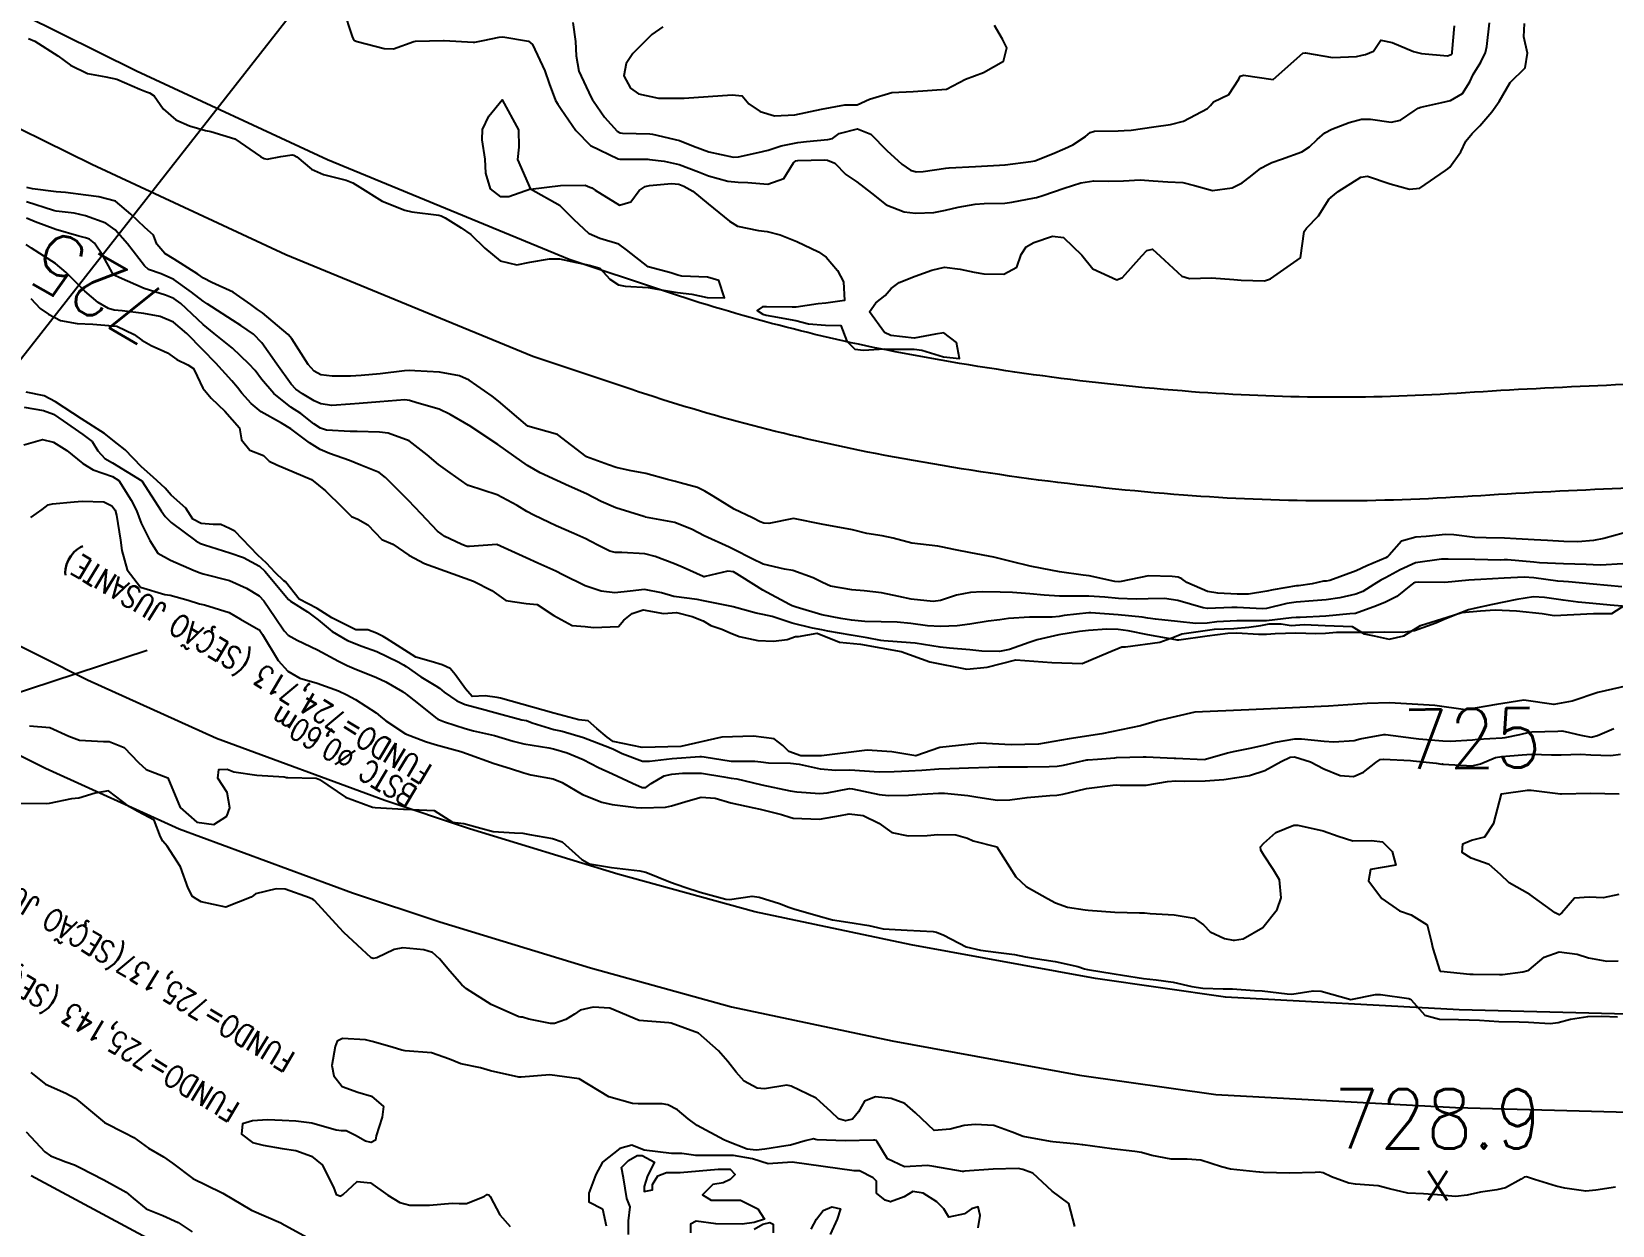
# Model space of a CAD drawing. Header units: metres. Extents: x 307586 to 320046, y 7427249 to 7434250.
# Drawn here: x 314646 to 314752.7, y 7432090.3 to 7432170.8 of the extents above; entities that cross this region are included whole.
import ezdxf
from ezdxf.enums import TextEntityAlignment as Align

# ---------------------------------------------------------------- set-up
doc = ezdxf.new("R2010")
doc.units = ezdxf.units.M
doc.header["$MEASUREMENT"] = 0
doc.linetypes.add('CONTINUO', pattern=[0])
for name, color, linetype in [('Cotas', 45, 'Continuous'), ('Curvas de Nivel 1m', 11, 'Continuous'), ('Curvas de Nivel 5m', 15, 'Continuous'), ('Hidrografia', 140, 'Continuous'), ('Linha Férrea', 20, 'Continuous'), ('Pontos Cotados', 45, 'Continuous'), ('TEXTO', 45, 'Continuous'), ('Vias Primárias', 230, 'Continuous')]:
    doc.layers.add(name, color=color, linetype=linetype)
doc.styles.add('ROMANS', font='romans', dxfattribs={"height": 0.2})
doc.styles.add('Style-STANDARD', font='STANDARD.shx')

# ---------------------------------------------------------------- blocks, each defined once
blk = doc.blocks.new('ELVTXT_126')
at = {"layer": 'Pontos Cotados', "linetype": 'Continuous', "style": 'Style-STANDARD'}
for s, height, p in [('728.9', 4, (0, 4)), ('x', 3, (0, 0))]:
    blk.add_text(s, height=height, dxfattribs=at).set_placement(p, align=Align.MIDDLE_CENTER)

msp = doc.modelspace()

# ---------------------------------------------------------------- linework, layer by layer
at = {"layer": 'Curvas de Nivel 1m', "flags": 128}
for points, elevation in [([(314667.03, 7432172.35), (314667.65, 7432170.51), (314667.71, 7432170.34), (314667.81, 7432170.23), (314667.98, 7432170.17), (314669.8, 7432169.7), (314670.44, 7432169.68), (314671.81, 7432170.16), (314671.91, 7432170.19), (314673.81, 7432170.23), (314673.85, 7432170.23), (314675.81, 7432170.12), (314675.93, 7432170.12), (314676.49, 7432170.23), (314677.57, 7432170.47), (314677.82, 7432170.48), (314679.54, 7432170.2), (314679.81, 7432169.96), (314680.64, 7432168.19), (314680.93, 7432167.34), (314681.36, 7432166.18), (314681.52, 7432165.93), (314681.76, 7432165.61), (314682.74, 7432164.16), (314683.73, 7432163.15), (314685.59, 7432162.24), (314685.71, 7432162.23), (314687.6, 7432162.22), (314687.71, 7432162.21), (314688.7, 7432162.09), (314689.71, 7432161.86), (314691.01, 7432161.36), (314691.7, 7432161.09), (314692.99, 7432160.75), (314693.7, 7432160.68), (314694.34, 7432160.66), (314695.7, 7432160.53), (314696.78, 7432160.92), (314697.42, 7432161.98), (314697.58, 7432162.11), (314697.72, 7432162.14), (314699.51, 7432162.17), (314699.72, 7432162.15), (314700.21, 7432161.95), (314700.95, 7432161.19), (314701.7, 7432160.7), (314702.69, 7432159.92), (314703.68, 7432159.15), (314704.89, 7432158.68), (314705.67, 7432158.57), (314706.91, 7432158.63), (314707.68, 7432158.78), (314708.54, 7432158.99), (314709.68, 7432159.19), (314710.29, 7432159.23), (314711.68, 7432159.26), (314712.17, 7432159.32), (314713.69, 7432159.61), (314713.83, 7432159.64), (314714.25, 7432159.78), (314715.7, 7432160.27), (314716.82, 7432160.63), (314717.7, 7432160.76), (314718.69, 7432160.74), (314719.7, 7432160.77), (314720.82, 7432160.82), (314721.7, 7432160.77), (314722.69, 7432160.7), (314723.7, 7432160.64), (314724.49, 7432160.45), (314725.7, 7432160.12), (314727.04, 7432160.28), (314727.7, 7432160.62), (314728.26, 7432161.06), (314728.96, 7432161.61), (314729.45, 7432161.87), (314729.72, 7432161.99), (314730.37, 7432162.23), (314731.73, 7432162.73), (314732.25, 7432163.05), (314732.78, 7432163.56), (314733.29, 7432164.01), (314733.75, 7432164.26), (314734.93, 7432164.71), (314735.76, 7432164.93), (314736.36, 7432164.92), (314737.76, 7432164.72), (314738.39, 7432164.86), (314739.31, 7432165.48), (314739.58, 7432165.67), (314739.77, 7432165.73), (314741.19, 7432166.04), (314741.77, 7432166.18), (314742.57, 7432166.65), (314743.08, 7432167.44), (314743.3, 7432167.93), (314743.81, 7432168.78), (314744.13, 7432169.43), (314744.21, 7432169.82), (314744.4, 7432171.42)], 727), ([(314645.81, 7432170.36), (314646.22, 7432170.18), (314647.79, 7432169.19), (314648.64, 7432168.57), (314649.78, 7432168), (314651.01, 7432167.78), (314651.77, 7432167.62), (314653.32, 7432166.96), (314653.77, 7432166.78), (314653.97, 7432166.71), (314654.29, 7432166.5), (314654.89, 7432165.63), (314655.75, 7432164.88), (314656.66, 7432164.47), (314657.74, 7432164.16), (314658.1, 7432164.09), (314659.73, 7432163.59), (314661.47, 7432162.41), (314661.61, 7432162.31), (314661.71, 7432162.26), (314661.9, 7432162.22), (314662.83, 7432162.4), (314663.59, 7432162.52), (314663.71, 7432162.5), (314663.91, 7432162.39), (314664.89, 7432161.56), (314665.7, 7432161.19), (314667.24, 7432160.8), (314667.7, 7432160.62), (314668.16, 7432160.34), (314669.68, 7432159.4), (314671.19, 7432158.78), (314671.67, 7432158.67), (314673.49, 7432158.44), (314673.66, 7432158.4), (314673.93, 7432158.27), (314674.99, 7432157.59), (314675.65, 7432157.15), (314676.59, 7432156.23), (314677.63, 7432155.36), (314678.75, 7432155.09), (314679.63, 7432155.28), (314680.96, 7432155.5), (314681.64, 7432155.5), (314682.47, 7432155.33), (314683.63, 7432155.08), (314684.37, 7432154.87), (314685.04, 7432154.13), (314685.62, 7432153.74), (314686.08, 7432153.65), (314687.61, 7432153.57), (314688.24, 7432153.46), (314689.61, 7432153.22), (314690.56, 7432153.11), (314691.61, 7432152.9), (314692.77, 7432152.87), (314692.4, 7432154.04), (314691.63, 7432154.27), (314689.89, 7432154.34), (314689.63, 7432154.4), (314689.16, 7432154.55), (314687.63, 7432154.96), (314686.16, 7432156.11), (314685.65, 7432156.49), (314684.37, 7432156.86), (314683.65, 7432157.18), (314682.61, 7432158.16), (314681.68, 7432159.07), (314679.69, 7432160.2), (314678.21, 7432159.69), (314677.68, 7432159.68), (314676.98, 7432160.23), (314676.67, 7432161.27), (314676.61, 7432162.23), (314676.42, 7432163.54), (314676.43, 7432164.23), (314676.86, 7432165.12), (314677.76, 7432166.22), (314678.88, 7432164.21), (314678.9, 7432163.04), (314678.81, 7432162.21), (314679.69, 7432160.2), (314681.7, 7432160.45), (314683.37, 7432160.48), (314683.69, 7432160.34), (314683.82, 7432160.28), (314684.05, 7432160.14), (314685.68, 7432159.13), (314686.45, 7432159.34), (314687.02, 7432160.11), (314687.42, 7432160.38), (314687.7, 7432160.44), (314689.2, 7432160.58), (314689.7, 7432160.53), (314690.03, 7432160.41), (314690.63, 7432160.07), (314691.68, 7432159.21), (314693.11, 7432158.04), (314693.66, 7432157.71), (314695.06, 7432157.41), (314695.66, 7432157.35), (314696.52, 7432157.12), (314697.65, 7432156.67), (314699.12, 7432155.97), (314699.64, 7432155.61), (314700.39, 7432154.71), (314700.81, 7432153.94), (314700.86, 7432152.68), (314699.6, 7432152.5), (314699.09, 7432152.47), (314697.6, 7432152.24), (314697.35, 7432152.23), (314695.6, 7432152.25), (314695.34, 7432152.26), (314694.97, 7432152.01), (314695.36, 7432151.77), (314695.59, 7432151.69), (314695.96, 7432151.62), (314697.59, 7432151.34), (314698.44, 7432151.11), (314699.58, 7432151.03), (314700.63, 7432150.99), (314701.02, 7432149.94), (314701.56, 7432149.4), (314702.15, 7432149.34), (314703.57, 7432149.43), (314704.06, 7432149.41), (314705.57, 7432149.4), (314706.1, 7432149.34), (314707.56, 7432148.88), (314708.64, 7432148.77), (314708.44, 7432149.85), (314707.58, 7432150.51), (314707.02, 7432150.42), (314705.58, 7432150.14), (314704, 7432150.33), (314703.58, 7432150.53), (314702.55, 7432151.92), (314702.98, 7432152.54), (314703.61, 7432153.02), (314704.02, 7432153.5), (314704.56, 7432153.9), (314705.63, 7432154.32), (314706.76, 7432154.74), (314707.63, 7432154.93), (314708.68, 7432154.8), (314709.63, 7432154.59), (314710.28, 7432154.48), (314711.63, 7432154.46), (314712.51, 7432154.93), (314712.79, 7432155.8), (314713.12, 7432156.32), (314713.65, 7432156.61), (314714.91, 7432157.03), (314715.65, 7432156.94), (314716.88, 7432155.75), (314717.63, 7432154.83), (314719.26, 7432154.09), (314719.63, 7432154.24), (314720.94, 7432155.7), (314721.28, 7432156.07), (314721.65, 7432156.15), (314722.17, 7432155.68), (314723.63, 7432154.34), (314724.15, 7432154.18), (314725.63, 7432154.22), (314727.14, 7432154.11), (314727.63, 7432154.07), (314729.21, 7432154.02), (314729.63, 7432154.14), (314731.64, 7432155.57), (314731.9, 7432157.34), (314732.05, 7432157.57), (314732.85, 7432158.39), (314733.58, 7432159.55), (314733.64, 7432159.61), (314733.69, 7432159.64), (314734.19, 7432160.04), (314735.71, 7432161.02), (314736.16, 7432161.07), (314737.7, 7432160.57), (314739, 7432160.19), (314739.7, 7432160.27), (314741.42, 7432161.45), (314741.59, 7432161.58), (314741.72, 7432161.69), (314742.46, 7432162.72), (314742.8, 7432163.44), (314743.23, 7432163.95), (314743.75, 7432164.47), (314744.56, 7432165.42), (314745.06, 7432166.12), (314745.79, 7432167.4), (314746.81, 7432168.38), (314746.97, 7432169.39), (314746.72, 7432170.49), (314746.76, 7432171.39)], 728), ([(314682.54, 7432171.45), (314682.71, 7432170.16), (314682.76, 7432169.2), (314682.94, 7432168.16), (314683.77, 7432166.38), (314683.86, 7432166.24), (314683.93, 7432166.15), (314684.68, 7432165.06), (314685.53, 7432164.12), (314685.74, 7432164), (314685.88, 7432163.98), (314687.74, 7432163.94), (314687.92, 7432163.91), (314689.73, 7432163.48), (314690.68, 7432163.11), (314691.72, 7432162.72), (314693.38, 7432162.37), (314693.72, 7432162.38), (314695.05, 7432162.68), (314695.73, 7432162.84), (314696.6, 7432163.12), (314697.73, 7432163.34), (314698.3, 7432163.41), (314699.74, 7432163.55), (314700.06, 7432163.63), (314700.52, 7432163.95), (314701.75, 7432164.28), (314702.65, 7432163.92), (314703.73, 7432162.8), (314704.74, 7432161.89), (314705.32, 7432161.49), (314705.71, 7432161.37), (314706.19, 7432161.39), (314707.71, 7432161.61), (314707.93, 7432161.64), (314709.71, 7432161.73), (314711.34, 7432161.82), (314711.69, 7432161.84), (314711.71, 7432161.84), (314713.45, 7432162.06), (314713.72, 7432162.12), (314714.91, 7432162.58), (314715.73, 7432162.95), (314716.29, 7432163.2), (314717.14, 7432163.75), (314717.46, 7432164.02), (314717.75, 7432164.12), (314719.33, 7432164.14), (314719.75, 7432164.15), (314720.22, 7432164.19), (314721.75, 7432164.4), (314722.87, 7432164.56), (314723.75, 7432164.8), (314725.37, 7432165.65), (314725.57, 7432165.84), (314725.77, 7432166.09), (314726.8, 7432166.6), (314727.48, 7432167.62), (314727.58, 7432167.83), (314727.8, 7432167.89), (314729.79, 7432167.6), (314731.81, 7432169.37), (314731.98, 7432169.4), (314733.81, 7432169.09), (314735.43, 7432169.15), (314735.81, 7432169.24), (314736.04, 7432169.29), (314736.56, 7432169.51), (314737.07, 7432170.26), (314737.82, 7432170.11), (314739.28, 7432169.49), (314739.81, 7432169.36), (314741.56, 7432169.2), (314741.81, 7432169.29), (314741.87, 7432169.39), (314741.89, 7432169.45), (314742.04, 7432171.23)], 726), ([(314753.43, 7432136.99), (314752.11, 7432136.63), (314751.42, 7432136.5), (314750.35, 7432136.41), (314749.42, 7432136.42), (314748.31, 7432136.48), (314747.42, 7432136.53), (314746.21, 7432136.6), (314745.42, 7432136.64), (314744.18, 7432136.66), (314743.42, 7432136.7), (314741.99, 7432136.88), (314741.42, 7432136.89), (314740.13, 7432136.76), (314739.42, 7432136.72), (314738.46, 7432136.45), (314737.63, 7432135.5), (314737.51, 7432135.39), (314737.4, 7432135.33), (314736.12, 7432134.79), (314735.39, 7432134.45), (314733.62, 7432133.78), (314733.38, 7432133.75), (314733.2, 7432133.74), (314732.44, 7432133.56), (314731.51, 7432133.44), (314731.38, 7432133.42), (314729.81, 7432133.15), (314729.37, 7432133.06), (314728.13, 7432132.86), (314727.37, 7432132.86), (314726.06, 7432132.94), (314725.37, 7432133.05), (314723.97, 7432133.66), (314723.63, 7432133.91), (314723.39, 7432134.02), (314722.99, 7432134.07), (314721.39, 7432134.1), (314719.55, 7432133.72), (314719.41, 7432133.69), (314719.38, 7432133.69), (314719.11, 7432133.72), (314717.39, 7432134.1), (314716.97, 7432134.16), (314715.39, 7432134.38), (314714.21, 7432134.6), (314713.39, 7432134.76), (314712.12, 7432135.08), (314711.4, 7432135.26), (314710.94, 7432135.36), (314709.4, 7432135.65), (314708.37, 7432135.85), (314707.4, 7432136.06), (314707.17, 7432136.1), (314705.41, 7432136.31), (314704.16, 7432136.65), (314703.41, 7432136.8), (314702.37, 7432136.96), (314701.42, 7432137.2), (314700.8, 7432137.33), (314699.42, 7432137.56), (314697.42, 7432137.98), (314695.77, 7432137.64), (314695.42, 7432137.65), (314695.18, 7432137.76), (314694.67, 7432138.01), (314693.43, 7432138.61), (314692.01, 7432139.48), (314691.45, 7432139.82), (314690.94, 7432140.06), (314689.77, 7432140.39), (314689.46, 7432140.46), (314688.93, 7432140.61), (314687.46, 7432141.01), (314686.36, 7432141.22), (314685.47, 7432141.42), (314684.94, 7432141.6), (314683.47, 7432142.13), (314683.44, 7432142.15), (314681.5, 7432143.64), (314679.5, 7432144.2), (314677.52, 7432145.89), (314677.09, 7432146.22), (314675.53, 7432147.3), (314674.88, 7432147.6), (314673.54, 7432147.84), (314671.87, 7432147.95), (314671.54, 7432147.96), (314671.18, 7432147.94), (314669.54, 7432147.74), (314668.25, 7432147.62), (314667.54, 7432147.58), (314666.3, 7432147.59), (314665.54, 7432147.68), (314665.09, 7432147.92), (314664.67, 7432148.37), (314663.57, 7432150.1), (314663.32, 7432150.39), (314661.59, 7432151.86), (314661.26, 7432152.09), (314660.8, 7432152.42), (314659.61, 7432153.26), (314658.17, 7432153.9), (314657.62, 7432154.19), (314657.23, 7432154.46), (314655.63, 7432155.47), (314655, 7432155.85), (314654.47, 7432156.5), (314654.24, 7432157.1), (314653.65, 7432157.62), (314652.71, 7432158.52), (314651.68, 7432159.38), (314650.55, 7432159.68), (314649.68, 7432159.8), (314648.29, 7432159.97), (314647.68, 7432160.02), (314646.07, 7432160.22), (314645.69, 7432160.31)], 728), ([(314753.4, 7432134.92), (314751.89, 7432134.83), (314751.4, 7432134.84), (314750.93, 7432134.87), (314749.4, 7432134.92), (314747.78, 7432134.99), (314747.4, 7432135.03), (314745.62, 7432135.18), (314745.4, 7432135.18), (314745.17, 7432135.17), (314743.4, 7432135.21), (314741.62, 7432135.23), (314741.4, 7432135.23), (314741.17, 7432135.22), (314739.4, 7432134.99), (314738.36, 7432134.52), (314737.39, 7432133.98), (314737.07, 7432133.82), (314736.6, 7432133.51), (314735.85, 7432133.04), (314735.37, 7432132.86), (314734.29, 7432132.62), (314733.37, 7432132.49), (314732.51, 7432132.42), (314731.36, 7432132.33), (314730.72, 7432132.23), (314729.36, 7432131.91), (314729.08, 7432131.88), (314727.36, 7432131.97), (314727.01, 7432131.97), (314725.36, 7432131.89), (314725.07, 7432131.94), (314723.36, 7432132.44), (314722.47, 7432132.57), (314721.37, 7432132.56), (314720.55, 7432132.52), (314719.37, 7432132.58), (314718.43, 7432132.67), (314717.37, 7432132.74), (314716.38, 7432132.74), (314715.37, 7432132.73), (314714.35, 7432132.79), (314713.37, 7432132.89), (314712.2, 7432132.97), (314711.37, 7432133.01), (314710.17, 7432133.03), (314709.37, 7432132.98), (314708.42, 7432132.8), (314707.36, 7432132.45), (314706.86, 7432132.37), (314705.36, 7432132.54), (314704.54, 7432132.72), (314703.37, 7432132.95), (314702.2, 7432133.1), (314701.37, 7432133.15), (314699.92, 7432133.41), (314699.38, 7432133.65), (314698.75, 7432133.97), (314697.39, 7432134.47), (314696.82, 7432134.56), (314695.39, 7432134.89), (314694.64, 7432135.26), (314693.4, 7432135.89), (314693.08, 7432136.03), (314691.41, 7432136.81), (314690.58, 7432137.23), (314689.42, 7432137.7), (314687.45, 7432138.07), (314687.42, 7432138.08), (314687.33, 7432138.1), (314685.43, 7432138.7), (314684.44, 7432139.13), (314683.45, 7432139.63), (314682.3, 7432140.16), (314681.46, 7432140.54), (314680.33, 7432141.06), (314679.47, 7432141.56), (314678.56, 7432142.21), (314677.48, 7432142.96), (314675.55, 7432144.24), (314675.5, 7432144.27), (314674.26, 7432145), (314673.51, 7432145.36), (314672.02, 7432145.79), (314671.52, 7432145.93), (314671.2, 7432145.98), (314669.52, 7432145.85), (314668.11, 7432145.74), (314667.52, 7432145.68), (314666.27, 7432145.6), (314665.52, 7432145.71), (314665.07, 7432145.92), (314664.3, 7432146.38), (314663.84, 7432146.7), (314663.53, 7432147.03), (314662.56, 7432148.4), (314661.56, 7432149.83), (314660.98, 7432150.42), (314660.14, 7432151), (314659.58, 7432151.36), (314657.87, 7432152.46), (314657.6, 7432152.65), (314656.81, 7432153.26), (314655.62, 7432154.1), (314654.75, 7432154.49), (314653.91, 7432154.79), (314653.63, 7432155.03), (314652.48, 7432156.52), (314651.65, 7432157.46), (314651.02, 7432157.9), (314649.66, 7432158.41), (314648.88, 7432158.57), (314647.66, 7432158.71), (314647.5, 7432158.75), (314645.67, 7432159.34)], 727), ([(314753.32, 7432133.37), (314751.39, 7432133.55), (314749.73, 7432133.7), (314749.39, 7432133.72), (314749, 7432133.75), (314747.39, 7432133.98), (314746.75, 7432134.02), (314745.39, 7432133.95), (314743.81, 7432133.85), (314743.39, 7432133.84), (314743, 7432133.82), (314741.38, 7432133.65), (314739.58, 7432133.67), (314739.38, 7432133.65), (314739.26, 7432133.6), (314739.1, 7432133.48), (314738.15, 7432132.71), (314737.37, 7432132.32), (314736.78, 7432132.08), (314735.35, 7432131.57), (314735.31, 7432131.56), (314734.97, 7432131.53), (314733.35, 7432131.38), (314731.63, 7432131.29), (314731.35, 7432131.29), (314731.03, 7432131.26), (314729.35, 7432131.06), (314727.9, 7432131.06), (314727.35, 7432131.07), (314725.99, 7432130.99), (314725.35, 7432130.9), (314724.57, 7432130.88), (314723.35, 7432131.03), (314721.86, 7432131.18), (314721.35, 7432131.25), (314720.96, 7432131.31), (314719.35, 7432131.48), (314717.49, 7432131.6), (314717.35, 7432131.6), (314715.69, 7432131.42), (314715.35, 7432131.37), (314714.89, 7432131.31), (314713.35, 7432131.31), (314711.93, 7432131.22), (314711.35, 7432131.14), (314710.56, 7432131.04), (314709.34, 7432130.85), (314708.47, 7432130.72), (314707.34, 7432130.68), (314706.47, 7432130.74), (314705.34, 7432130.88), (314704.42, 7432130.97), (314703.34, 7432131), (314702.24, 7432131.03), (314701.34, 7432131.11), (314700.63, 7432131.23), (314699.35, 7432131.48), (314697.62, 7432131.98), (314697.35, 7432132.08), (314697.16, 7432132.17), (314695.37, 7432133.14), (314693.96, 7432134.02), (314693.61, 7432134.25), (314693.39, 7432134.37), (314693, 7432134.42), (314691.46, 7432134.05), (314691.4, 7432134.03), (314691.38, 7432134.03), (314691.33, 7432134.05), (314689.98, 7432134.67), (314689.39, 7432134.91), (314688.09, 7432135.4), (314687.4, 7432135.58), (314685.84, 7432135.68), (314685.4, 7432135.67), (314685.04, 7432135.76), (314684.31, 7432136.14), (314683.71, 7432136.45), (314683.41, 7432136.6), (314682.61, 7432136.96), (314681.42, 7432137.49), (314680.95, 7432137.71), (314679.91, 7432138.19), (314679.43, 7432138.44), (314678.79, 7432138.85), (314677.44, 7432139.57), (314675.5, 7432140.19), (314675.45, 7432140.21), (314675.4, 7432140.24), (314674.26, 7432141.05), (314673.47, 7432141.62), (314672.7, 7432142.28), (314671.49, 7432143.21), (314670.08, 7432143.73), (314669.5, 7432143.81), (314667.99, 7432143.84), (314667.5, 7432143.84), (314665.92, 7432143.93), (314665.5, 7432144.06), (314665.05, 7432144.37), (314664.18, 7432145.05), (314663.51, 7432145.49), (314662.36, 7432146.4), (314661.53, 7432147.37), (314661.09, 7432147.97), (314660.68, 7432148.42), (314659.56, 7432149.46), (314658.33, 7432150.45), (314657.58, 7432151.07), (314656.08, 7432152.48), (314655.6, 7432152.82), (314655.04, 7432153.04), (314653.61, 7432153.49), (314651.92, 7432154.23), (314651.62, 7432154.38), (314651.46, 7432154.53), (314650.82, 7432155.72), (314650.26, 7432156.55), (314649.91, 7432156.82), (314649.65, 7432156.92), (314649.19, 7432157.03), (314647.65, 7432157.47), (314646.25, 7432158), (314645.66, 7432158.24)], 726), ([(314645.48, 7432142.95), (314646.75, 7432143.31), (314647.48, 7432143.13), (314648.39, 7432142.57), (314649.46, 7432141.69), (314650.16, 7432141.25), (314651.46, 7432140.8), (314651.89, 7432140.53), (314652.74, 7432139.21), (314653.08, 7432138.51), (314653.41, 7432137.67), (314653.79, 7432136.89), (314654, 7432136.5), (314654.54, 7432135.64), (314655.39, 7432135.16), (314656.99, 7432134.46), (314657.38, 7432134.31), (314657.58, 7432134.25), (314659.37, 7432133.78), (314660.51, 7432133.28), (314661.36, 7432132.75), (314661.69, 7432132.41), (314662.45, 7432131.29), (314663.05, 7432130.39), (314663.33, 7432130.1), (314663.94, 7432129.77), (314665.31, 7432129.11), (314666.73, 7432128.35), (314667.3, 7432128.05), (314667.79, 7432127.84), (314669.29, 7432127.25), (314669.92, 7432126.94), (314671.05, 7432126.29), (314671.19, 7432126.2), (314671.28, 7432126.12), (314672, 7432125.56), (314673.27, 7432124.54), (314673.43, 7432124.44), (314673.87, 7432124.26), (314675.26, 7432123.79), (314675.84, 7432123.65), (314677.25, 7432123.32), (314678.5, 7432122.95), (314679.24, 7432122.76), (314680.92, 7432122.49), (314681.24, 7432122.43), (314682.16, 7432122.16), (314683.23, 7432121.71), (314684.26, 7432121.17), (314685.22, 7432120.74), (314686.56, 7432120.11), (314687.21, 7432119.83), (314687.47, 7432119.83), (314687.83, 7432120.09), (314688.69, 7432120.61), (314689.22, 7432120.73), (314689.94, 7432120.79), (314691.22, 7432120.78), (314692.72, 7432120.53), (314693.22, 7432120.45), (314693.6, 7432120.41), (314695.21, 7432120.02), (314695.3, 7432120), (314697.21, 7432119.59), (314697.66, 7432119.52), (314699.2, 7432119.42), (314699.71, 7432119.45), (314701.21, 7432119.75), (314701.4, 7432119.74), (314703.2, 7432119.35), (314703.84, 7432119.27), (314705.2, 7432119.3), (314705.73, 7432119.35), (314707.21, 7432119.43), (314707.63, 7432119.43), (314709.2, 7432119.28), (314709.87, 7432119.17), (314711.2, 7432118.97), (314712.02, 7432118.98), (314713.2, 7432119.14), (314714.72, 7432119.28), (314715.21, 7432119.31), (314715.61, 7432119.36), (314717.11, 7432119.74), (314717.2, 7432119.76), (314717.21, 7432119.76), (314718.97, 7432119.97), (314719.22, 7432119.99), (314719.48, 7432119.98), (314721.22, 7432119.97), (314722.68, 7432120.22), (314723.22, 7432120.26), (314723.8, 7432120.25), (314725.22, 7432120.26), (314726.48, 7432120.37), (314727.22, 7432120.48), (314728.21, 7432120.62), (314729.23, 7432120.97), (314730.33, 7432121.58), (314730.95, 7432121.87), (314731.24, 7432121.88), (314732.31, 7432121.56), (314733.23, 7432121.09), (314734.32, 7432120.63), (314735.22, 7432120.57), (314735.89, 7432120.85), (314736.72, 7432121.51), (314737.03, 7432121.7), (314737.24, 7432121.74), (314739.07, 7432121.65), (314739.24, 7432121.63), (314740.79, 7432121.46), (314741.19, 7432121.4), (314741.23, 7432121.41), (314741.28, 7432121.4), (314743.23, 7432121.28), (314743.79, 7432121.42), (314744.8, 7432121.85), (314745.24, 7432121.92), (314746.61, 7432122.02), (314747.24, 7432122.06), (314748.58, 7432122.03), (314749.24, 7432122.03), (314750.53, 7432122.06), (314751.24, 7432122.02), (314752.58, 7432121.98), (314753.24, 7432122.06)], 726), ([(314645.97, 7432138.04), (314646.73, 7432138.59), (314647.12, 7432138.89), (314647.43, 7432138.97), (314648.88, 7432139.11), (314649.43, 7432139.14), (314650.88, 7432139.09), (314651.43, 7432138.83), (314651.64, 7432138.53), (314651.74, 7432138.2), (314652.01, 7432136.52), (314652.1, 7432135.82), (314652.46, 7432134.52), (314653.37, 7432133.33), (314655, 7432132.85), (314655.36, 7432132.8), (314656.57, 7432132.47), (314657.35, 7432132.22), (314657.67, 7432132.14), (314659.34, 7432131.64), (314660.11, 7432131.19), (314661.33, 7432130.49), (314661.42, 7432130.41), (314661.6, 7432130.14), (314662.66, 7432128.4), (314663.3, 7432127.66), (314664.11, 7432127.2), (314665.29, 7432126.86), (314666.73, 7432126.35), (314667.28, 7432126.07), (314667.87, 7432125.75), (314669.27, 7432124.85), (314669.56, 7432124.61), (314669.92, 7432124.31), (314671.25, 7432123.44), (314672.6, 7432122.92), (314673.24, 7432122.73), (314674.97, 7432122.24), (314675.17, 7432122.18), (314675.23, 7432122.15), (314675.36, 7432122.11), (314677.23, 7432121.45), (314678.32, 7432121.11), (314679.22, 7432120.81), (314679.7, 7432120.68), (314681.22, 7432120.4), (314681.81, 7432120.16), (314683.2, 7432119.35), (314684.5, 7432118.82), (314685.19, 7432118.67), (314686.82, 7432118.47), (314687.19, 7432118.44), (314688.78, 7432118.49), (314689.19, 7432118.59), (314690.33, 7432118.93), (314691.2, 7432119.16), (314692.14, 7432119.1), (314693.19, 7432118.79), (314694.75, 7432118.45), (314695.19, 7432118.35), (314696.63, 7432117.99), (314697.18, 7432117.82), (314697.4, 7432117.76), (314699.18, 7432117.69), (314700.59, 7432117.94), (314701.08, 7432118.03), (314701.18, 7432118.04), (314702.13, 7432117.92), (314703.18, 7432117.41), (314704.07, 7432116.79), (314705.17, 7432116.55), (314706.45, 7432116.59), (314707.17, 7432116.65), (314708.38, 7432116.63), (314709.17, 7432116.4), (314709.55, 7432116.22), (314711.16, 7432115.81), (314712.44, 7432113.8), (314713.13, 7432113.14), (314714.56, 7432112.33), (314715.12, 7432112.03), (314715.93, 7432111.75), (314717.11, 7432111.56), (314717.31, 7432111.53), (314719.11, 7432111.41), (314720.79, 7432111.37), (314721.11, 7432111.35), (314721.49, 7432111.31), (314723.11, 7432111.22), (314724.46, 7432111), (314725.1, 7432110.55), (314725.54, 7432110.08), (314726.51, 7432109.63), (314727.09, 7432109.52), (314727.19, 7432109.52), (314727.78, 7432109.61), (314729.1, 7432110.38), (314730.06, 7432111.59), (314730.34, 7432112.37), (314730.22, 7432113.58), (314729.82, 7432114.26), (314729.16, 7432115.25), (314728.97, 7432115.6), (314728.95, 7432115.82), (314729.17, 7432116.07), (314729.99, 7432116.78), (314731.19, 7432117.27), (314731.47, 7432117.28), (314733.18, 7432116.9), (314734.18, 7432116.54), (314735.17, 7432116.23), (314736.44, 7432116.24), (314737.17, 7432116.16), (314737.82, 7432115.49), (314738.08, 7432114.57), (314737.15, 7432114.41), (314736.37, 7432114.29), (314736.24, 7432113.51), (314737.13, 7432112.32), (314738.33, 7432111.49), (314739.11, 7432111.22), (314740.19, 7432110.55), (314740.46, 7432109.46), (314740.58, 7432108.95), (314741.05, 7432107.45), (314741.07, 7432107.42), (314741.11, 7432107.42), (314743.07, 7432107.22), (314743.29, 7432107.21), (314745.07, 7432107.19), (314745.27, 7432107.19), (314746.65, 7432107.38), (314746.99, 7432107.46), (314747.07, 7432107.52), (314748.09, 7432108.36), (314749.09, 7432108.73), (314750.32, 7432108.58), (314751.08, 7432108.33), (314752.31, 7432108.09), (314753.08, 7432108.13)], 727), ([(314645.87, 7432123.98), (314647.25, 7432123.86), (314648.52, 7432123.29), (314649.24, 7432123.01), (314650.86, 7432122.92), (314651.24, 7432122.93), (314652.26, 7432122.52), (314653.22, 7432121.51), (314653.75, 7432121.04), (314655.21, 7432120.48), (314656.03, 7432118.47), (314657.17, 7432117.49), (314658.3, 7432117.32), (314659.18, 7432117.88), (314659.4, 7432118.44), (314659.2, 7432119.49), (314658.57, 7432120.45), (314658.64, 7432121.03), (314659.22, 7432121.05), (314659.66, 7432120.88), (314661.22, 7432120.65), (314663.06, 7432120.54), (314663.21, 7432120.5), (314663.31, 7432120.49), (314665.21, 7432120.45), (314665.43, 7432120.36), (314667.2, 7432119.16), (314669.01, 7432118.5), (314669.19, 7432118.47), (314671.11, 7432118.36), (314671.18, 7432118.36), (314673.18, 7432118.27), (314674.41, 7432117.48), (314675.17, 7432117.38), (314676.32, 7432117.08), (314677.17, 7432116.84), (314678.6, 7432116.77), (314679.17, 7432116.73), (314679.62, 7432116.65), (314681.16, 7432116.37), (314681.81, 7432116.16), (314683.15, 7432114.96), (314683.67, 7432114.66), (314685.15, 7432114.42), (314687.06, 7432114.19), (314687.14, 7432114.17), (314687.47, 7432114.1), (314689.13, 7432113.44), (314690.1, 7432113.09), (314691.12, 7432112.76), (314692.87, 7432112.28), (314693.12, 7432112.27), (314694.65, 7432112.48), (314695.12, 7432112.42), (314696.48, 7432111.99), (314697.11, 7432111.74), (314697.45, 7432111.64), (314699.1, 7432111.16), (314700.05, 7432110.89), (314701.1, 7432110.72), (314702.51, 7432110.5), (314703.1, 7432110.36), (314703.48, 7432110.29), (314705.1, 7432110.18), (314706.86, 7432110.1), (314707.09, 7432110.06), (314707.58, 7432109.86), (314709.08, 7432109.06), (314710.05, 7432108.85), (314711.08, 7432108.71), (314712.34, 7432108.54), (314713.08, 7432108.4), (314713.6, 7432108.3), (314715.08, 7432108.08), (314716.61, 7432107.74), (314717.07, 7432107.59), (314717.27, 7432107.54), (314719.07, 7432107.24), (314719.63, 7432107.15), (314721.06, 7432106.92), (314721.9, 7432106.84), (314723.06, 7432106.68), (314724.32, 7432106.39), (314725.05, 7432106.27), (314726.43, 7432106.24), (314727.05, 7432106.22), (314728.53, 7432106.12), (314729.05, 7432106.09), (314730.74, 7432105.89), (314731.05, 7432105.88), (314732.5, 7432106.1), (314733.05, 7432106.08), (314735.04, 7432105.52), (314736.71, 7432105.84), (314737.05, 7432105.85), (314738.95, 7432105.57), (314739.04, 7432105.54), (314739.11, 7432105.48), (314740.03, 7432104.46), (314741.03, 7432104.19), (314742.3, 7432104.16), (314743.03, 7432104.15), (314743.73, 7432104.12), (314745.03, 7432104.03), (314746.41, 7432104), (314747.03, 7432103.98), (314748.5, 7432103.89), (314749.03, 7432103.95), (314749.87, 7432104.18), (314751.03, 7432104.36), (314751.97, 7432104.38), (314753.03, 7432104.35)], 728), ([(314752.9, 7432092.84), (314751.58, 7432092.64), (314750.89, 7432092.57), (314749.48, 7432092.77), (314748.9, 7432092.91), (314747.43, 7432093.37), (314746.9, 7432093.55), (314746.75, 7432093.53), (314746.54, 7432093.38), (314745.49, 7432092.8), (314744.89, 7432092.66), (314743.8, 7432092.51), (314742.89, 7432092.31), (314742.11, 7432092.21), (314740.89, 7432092.32), (314739.95, 7432092.4), (314738.89, 7432092.43), (314737.64, 7432092.74), (314736.89, 7432092.94), (314735.36, 7432093.05), (314734.9, 7432093.12), (314733.74, 7432093.54), (314733.17, 7432093.81), (314732.91, 7432093.85), (314732.63, 7432093.83), (314730.91, 7432093.8), (314729.14, 7432093.83), (314728.91, 7432093.85), (314728.62, 7432093.89), (314726.91, 7432094.07), (314726.32, 7432094.21), (314724.91, 7432094.66), (314723.99, 7432094.73), (314722.91, 7432094.73), (314721.61, 7432094.99), (314720.92, 7432095.18), (314720.47, 7432095.25), (314718.92, 7432095.43), (314716.95, 7432095.71), (314716.92, 7432095.71), (314716.58, 7432095.74), (314714.93, 7432095.9), (314714.77, 7432095.92), (314712.93, 7432096.27), (314712.18, 7432096.55), (314710.94, 7432097), (314709.7, 7432097.07), (314708.94, 7432097), (314708.01, 7432096.77), (314706.93, 7432096.68), (314705.66, 7432097.87), (314704.95, 7432098.5), (314704.01, 7432098.84), (314702.96, 7432098.94), (314702.23, 7432098.64), (314701.82, 7432097.92), (314701.42, 7432097.44), (314700.94, 7432097.33), (314700.46, 7432097.46), (314699.98, 7432097.94), (314698.96, 7432098.86), (314697.27, 7432099.67), (314696.97, 7432099.72), (314695.47, 7432099.49), (314694.97, 7432099.53), (314694.11, 7432100.01), (314693.56, 7432100.6), (314692.99, 7432101.32), (314692.36, 7432102.04), (314691.01, 7432103.25), (314689.18, 7432103.92), (314689.02, 7432103.94), (314687.02, 7432104.1), (314685.03, 7432104.92), (314683.9, 7432105), (314683.03, 7432104.79), (314682.65, 7432104.53), (314682.06, 7432104.16), (314681.29, 7432103.89), (314681.02, 7432103.89), (314679.57, 7432104.19), (314679.13, 7432104.31), (314679.02, 7432104.31), (314678.89, 7432104.34), (314677.03, 7432105.18), (314675.35, 7432106.24), (314675.05, 7432106.51), (314674.23, 7432107.43), (314673.54, 7432108.26), (314673.07, 7432108.68), (314672.48, 7432108.86), (314671.07, 7432108.99), (314670.49, 7432108.88), (314669.3, 7432108.32), (314669.06, 7432108.27), (314668.92, 7432108.32), (314667.09, 7432110.04), (314666.79, 7432110.34), (314665.11, 7432112.19), (314665.01, 7432112.26), (314664.76, 7432112.37), (314663.12, 7432112.96), (314662.52, 7432112.99), (314661.12, 7432112.64), (314660.99, 7432112.54), (314660.84, 7432112.41), (314659.11, 7432111.75), (314657.46, 7432112.11), (314657.11, 7432112.3), (314656.88, 7432112.46), (314656.57, 7432113.02), (314656.07, 7432114.47), (314655.16, 7432115.87), (314654.87, 7432116.19), (314654.72, 7432116.49), (314654.29, 7432117.61), (314653.18, 7432118.2), (314652.61, 7432118.52), (314651.2, 7432119.59), (314650.31, 7432119.43), (314649.19, 7432119.11), (314648.7, 7432119.06), (314647.19, 7432118.74), (314647.04, 7432118.72), (314645.19, 7432118.75)], 728), ([(314753.13, 7432112.6), (314752.08, 7432112.37), (314751.13, 7432112.42), (314750.13, 7432112.35), (314749.29, 7432111.36), (314749.11, 7432111.22), (314748.84, 7432111.36), (314747.13, 7432112.6), (314745.73, 7432113.39), (314745.15, 7432113.94), (314744.37, 7432114.63), (314743.16, 7432115.04), (314742.55, 7432115.44), (314742.59, 7432116.02), (314743.18, 7432116.26), (314744.09, 7432116.5), (314744.69, 7432117.41), (314745.21, 7432119.4), (314746.97, 7432119.63), (314747.22, 7432119.63), (314749.18, 7432119.4), (314749.21, 7432119.4), (314749.25, 7432119.4), (314751.21, 7432119.43), (314753.14, 7432119.39)], 727), ([(314716.42, 7432090.18), (314716, 7432091.75), (314714.89, 7432092.57), (314713.57, 7432093.78), (314713.09, 7432093.97), (314712.91, 7432094.03), (314712.6, 7432094.1), (314710.91, 7432094.06), (314709, 7432093.93), (314708.9, 7432093.91), (314708.84, 7432093.91), (314706.91, 7432094.25), (314706.48, 7432094.3), (314704.91, 7432094.21), (314703.77, 7432094.75), (314703.08, 7432095.91), (314703.02, 7432096), (314702.92, 7432096.02), (314702.83, 7432096.01), (314700.92, 7432095.98), (314699.02, 7432096.05), (314698.92, 7432096.07), (314698.78, 7432096.1), (314698.21, 7432095.97), (314697.23, 7432095.67), (314696.92, 7432095.63), (314695.49, 7432095.42), (314694.92, 7432095.35), (314694.31, 7432095.41), (314692.92, 7432095.94), (314692.73, 7432096.03), (314690.93, 7432097.01), (314690.33, 7432097.46), (314689.59, 7432098.07), (314688.95, 7432098.4), (314688.57, 7432098.46), (314686.95, 7432098.47), (314686.56, 7432098.49), (314684.96, 7432098.94), (314682.97, 7432100.15), (314680.98, 7432100.43), (314679.04, 7432100.27), (314678.97, 7432100.26), (314678.9, 7432100.27), (314676.98, 7432100.69), (314676.31, 7432100.9), (314674.98, 7432101.17), (314674.22, 7432101.49), (314672.99, 7432101.92), (314671.22, 7432102.05), (314670.99, 7432102.09), (314670.34, 7432102.3), (314669, 7432102.67), (314668.54, 7432102.78), (314667, 7432102.87), (314666.64, 7432102.7), (314666.5, 7432102.34), (314666.28, 7432101.05), (314666.41, 7432100.35), (314666.96, 7432099.63), (314668.03, 7432099.25), (314668.95, 7432098.99), (314669.77, 7432098.3), (314669.67, 7432097.57), (314669.27, 7432096.31), (314669.21, 7432096.02), (314668.92, 7432095.87), (314668.55, 7432095.94), (314667.87, 7432096.33), (314667.23, 7432096.64), (314666.93, 7432096.65), (314666.57, 7432096.7), (314664.93, 7432097.16), (314663.85, 7432097.29), (314662.93, 7432097.34), (314661.94, 7432097.4), (314660.93, 7432097.33), (314660.24, 7432097.11), (314660.18, 7432096.42), (314660.92, 7432095.87), (314661.65, 7432095.67), (314662.91, 7432095.46), (314663.84, 7432095.31), (314664.91, 7432094.94), (314665.61, 7432094.35), (314666.39, 7432092.84), (314666.57, 7432092.34), (314666.87, 7432092.24), (314667.04, 7432092.34), (314667.98, 7432093.23), (314668.89, 7432093.14), (314670.05, 7432092.3), (314670.87, 7432091.81), (314671.53, 7432091.62), (314672.87, 7432091.63), (314674.39, 7432091.77), (314674.87, 7432091.75), (314675.36, 7432091.75), (314676.55, 7432092.22), (314676.76, 7432092.34), (314676.87, 7432092.33), (314676.95, 7432092.22), (314677.62, 7432090.97), (314678.3, 7432090.2)], 727), ([(314645.95, 7432100.59), (314646.96, 7432099.79), (314648.32, 7432099.19), (314648.95, 7432098.85), (314649.32, 7432098.55), (314650.93, 7432097.2), (314652.31, 7432096.52), (314652.92, 7432096.19), (314653.89, 7432095.47), (314654.91, 7432094.9), (314655.53, 7432094.47), (314656.89, 7432093.44), (314658.82, 7432092.48), (314658.87, 7432092.46), (314658.92, 7432092.43), (314660.86, 7432091.29), (314662.82, 7432090.43), (314662.85, 7432090.42), (314662.87, 7432090.41), (314662.9, 7432090.39), (314664.84, 7432089.34)], 728), ([(314645.64, 7432096.59), (314646.91, 7432095.24), (314647.29, 7432094.96), (314648.32, 7432094.56), (314648.9, 7432094.35), (314649.27, 7432094.17), (314650.89, 7432093.35), (314652.39, 7432092.51), (314652.87, 7432092.11), (314653.75, 7432091.38), (314654.86, 7432090.94), (314655.91, 7432090.47), (314656.84, 7432089.83)], 729)]:
    msp.add_lwpolyline(points, dxfattribs=dict(at, elevation=elevation))
at = {"layer": 'Curvas de Nivel 5m', "elevation": 725, "flags": 128}
for points in [[(314753.36, 7432132.06), (314752.55, 7432132.13), (314751.37, 7432132.24), (314750.39, 7432132.33), (314749.37, 7432132.46), (314748.1, 7432132.65), (314747.37, 7432132.68), (314746.25, 7432132.51), (314745.37, 7432132.32), (314744.61, 7432132.16), (314743.36, 7432131.9), (314742.99, 7432131.8), (314742.05, 7432131.44), (314741.56, 7432131.24), (314741.35, 7432131.15), (314740.78, 7432130.9), (314739.34, 7432130.4), (314738.54, 7432130.29), (314737.34, 7432130.3), (314736.57, 7432130.27), (314735.34, 7432130.27), (314734.07, 7432130.27), (314733.34, 7432130.22), (314732.69, 7432130.2), (314731.34, 7432130.23), (314729.93, 7432130.19), (314729.34, 7432130.14), (314728.8, 7432130.15), (314727.34, 7432130.24), (314726.75, 7432130.22), (314725.34, 7432130.03), (314723.43, 7432129.76), (314723.33, 7432129.76), (314723.23, 7432129.78), (314721.34, 7432130.13), (314720.02, 7432130.39), (314719.34, 7432130.48), (314718.57, 7432130.5), (314717.34, 7432130.42), (314716.73, 7432130.35), (314715.34, 7432130.13), (314713.88, 7432129.78), (314713.33, 7432129.6), (314712, 7432129.13), (314711.32, 7432128.99), (314710.13, 7432129.01), (314709.32, 7432129.11), (314707.95, 7432129.23), (314707.32, 7432129.3), (314705.65, 7432129.55), (314705.33, 7432129.58), (314703.52, 7432129.72), (314703.33, 7432129.74), (314702.41, 7432129.92), (314701.33, 7432130.11), (314699.75, 7432130.36), (314699.34, 7432130.45), (314698.72, 7432130.58), (314697.34, 7432130.92), (314695.99, 7432131.35), (314695.35, 7432131.5), (314694.92, 7432131.58), (314693.35, 7432132.01), (314693.26, 7432132.03), (314691.36, 7432132.42), (314690.92, 7432132.5), (314689.36, 7432132.72), (314688.51, 7432132.95), (314687.37, 7432133.18), (314686.4, 7432133.07), (314685.37, 7432132.95), (314684.44, 7432133.06), (314683.37, 7432133.42), (314681.87, 7432134.17), (314681.39, 7432134.41), (314680.17, 7432134.97), (314679.39, 7432135.31), (314677.4, 7432136.22), (314675.56, 7432136.08), (314675.4, 7432136.09), (314675.28, 7432136.12), (314675.01, 7432136.25), (314673.91, 7432136.76), (314673.41, 7432137.12), (314672.31, 7432138.28), (314671.44, 7432139.19), (314670.32, 7432140.31), (314669.9, 7432140.75), (314669.46, 7432141.07), (314668.23, 7432141.57), (314667.47, 7432141.88), (314666.12, 7432142.35), (314665.48, 7432142.62), (314664.76, 7432143.09), (314663.5, 7432144.03), (314662.88, 7432144.4), (314661.51, 7432145.18), (314660.83, 7432145.74), (314660.21, 7432146.43), (314659.9, 7432146.81), (314659.53, 7432147.26), (314658.45, 7432148.45), (314657.56, 7432149.35), (314656.49, 7432150.47), (314655.58, 7432151.23), (314654.69, 7432151.6), (314653.59, 7432151.81), (314652.12, 7432152), (314651.59, 7432152.04), (314651.2, 7432152.15), (314650.51, 7432152.55), (314649.6, 7432153.31), (314648.35, 7432154.57), (314647.62, 7432155.19), (314646.01, 7432156.22), (314645.64, 7432156.47)], [(314645.51, 7432145.49), (314646.82, 7432145.27), (314647.5, 7432145.01), (314648.15, 7432144.57), (314649.48, 7432143.65), (314650.1, 7432143.17), (314650.47, 7432142.55), (314650.95, 7432142.02), (314651.46, 7432141.72), (314653.45, 7432140.51), (314654.76, 7432138.49), (314655.03, 7432138.1), (314655.42, 7432137.7), (314657.1, 7432136.46), (314657.4, 7432136.29), (314657.67, 7432136.19), (314659.4, 7432135.66), (314660.31, 7432135.34), (314661.39, 7432134.75), (314661.75, 7432134.41), (314663.35, 7432132.51), (314663.49, 7432132.39), (314664.64, 7432131.67), (314665.34, 7432131.13), (314666.3, 7432130.35), (314667.32, 7432129.73), (314668.3, 7432129.35), (314669.31, 7432128.99), (314670.75, 7432128.3), (314671.11, 7432128.1), (314671.3, 7432127.99), (314672.29, 7432127.28), (314673.29, 7432126.67), (314673.54, 7432126.52), (314673.85, 7432126.26), (314674.7, 7432125.67), (314675.27, 7432125.43), (314676.38, 7432125.12), (314677.27, 7432124.87), (314679.09, 7432124.38), (314679.26, 7432124.36), (314679.41, 7432124.34), (314679.8, 7432124.19), (314681.26, 7432123.74), (314681.81, 7432123.61), (314683.25, 7432123.19), (314684.73, 7432122.64), (314685.24, 7432122.42), (314685.87, 7432122.11), (314687.23, 7432121.59), (314687.72, 7432121.6), (314689.23, 7432121.78), (314691.1, 7432121.92), (314691.23, 7432121.91), (314691.39, 7432121.89), (314693.23, 7432121.6), (314694.81, 7432121.59), (314695.23, 7432121.56), (314695.74, 7432121.49), (314697.23, 7432121.46), (314697.82, 7432121.39), (314699.22, 7432121.07), (314700.28, 7432121), (314701.22, 7432121.01), (314702.21, 7432120.94), (314703.22, 7432120.87), (314704.22, 7432120.89), (314705.22, 7432120.94), (314706.1, 7432121), (314707.23, 7432121.07), (314707.98, 7432121.1), (314709.23, 7432121.15), (314710.61, 7432121.2), (314711.23, 7432121.21), (314711.81, 7432121.22), (314713.23, 7432121.21), (314714.69, 7432121.23), (314715.23, 7432121.27), (314715.66, 7432121.32), (314717.23, 7432121.68), (314717.29, 7432121.69), (314717.94, 7432121.73), (314719.12, 7432121.83), (314719.23, 7432121.84), (314721.03, 7432121.9), (314721.24, 7432121.89), (314723.11, 7432121.79), (314723.23, 7432121.79), (314725.15, 7432121.72), (314725.23, 7432121.73), (314726.71, 7432122.16), (314727.24, 7432122.28), (314728.36, 7432122.5), (314729.25, 7432122.69), (314729.96, 7432122.88), (314731.26, 7432123.11), (314731.71, 7432123.11), (314733.25, 7432122.95), (314733.89, 7432122.9), (314735.26, 7432123), (314735.67, 7432123.1), (314737.26, 7432123.39), (314737.37, 7432123.39), (314739.26, 7432123.14), (314739.63, 7432123.1), (314741.26, 7432122.97), (314741.75, 7432122.95), (314743.26, 7432123.04), (314743.6, 7432123.08), (314745.26, 7432123.18), (314745.46, 7432123.19), (314746.44, 7432123.39), (314747.09, 7432123.56), (314747.26, 7432123.58), (314749, 7432123.63), (314749.27, 7432123.64), (314749.51, 7432123.6), (314750.57, 7432123.34), (314751.26, 7432123.22), (314751.36, 7432123.23), (314751.69, 7432123.33), (314752.78, 7432123.8)]]:
    msp.add_lwpolyline(points, dxfattribs=at)
at = {"layer": 'Hidrografia'}
for points in [[(314688.62, 7432171.16), (314687.86, 7432170.64), (314687.11, 7432169.88), (314686.58, 7432169.35), (314686.13, 7432168.68), (314685.98, 7432167.85), (314686.43, 7432167.02), (314686.96, 7432166.64), (314688.31, 7432166.34), (314690.05, 7432166.34), (314693.29, 7432166.57), (314693.97, 7432166.49), (314694.42, 7432165.96), (314695.17, 7432165.44), (314696.15, 7432165.14), (314697.51, 7432165.21), (314699.32, 7432165.59), (314700.9, 7432165.89), (314701.73, 7432165.89), (314702.56, 7432166.27), (314704.07, 7432166.72), (314705.5, 7432166.79), (314707.76, 7432166.94), (314709.04, 7432167.62), (314710.25, 7432168.07), (314711.6, 7432168.83), (314711.83, 7432169.73), (314711.53, 7432170.33), (314711, 7432171.24)], [(314645.97, 7432152.82), (314646.59, 7432152.14), (314647.15, 7432151.76), (314647.96, 7432151.33), (314649.08, 7432151.14), (314650.14, 7432151.08), (314651.76, 7432150.95), (314652.94, 7432150.39), (314653.44, 7432150.02), (314654.07, 7432149.64), (314654.94, 7432149.27), (314655.19, 7432149.15), (314655.81, 7432148.71), (314656.56, 7432148.34), (314656.93, 7432148.09), (314657.18, 7432147.59), (314657.56, 7432146.78), (314658.12, 7432146.1), (314659.05, 7432145.22), (314660.05, 7432144.09), (314660.18, 7432143.28), (314660.74, 7432142.59), (314661.67, 7432142.22), (314662.05, 7432141.85), (314662.55, 7432141.6), (314663.73, 7432141.1), (314664.91, 7432140.6), (314665.85, 7432139.85), (314666.97, 7432138.73), (314667.59, 7432138.11), (314668.03, 7432137.92), (314668.71, 7432137.55), (314669.65, 7432136.55), (314670.4, 7432136.24), (314671.46, 7432135.49), (314672.52, 7432134.93), (314675.83, 7432133.74), (314677.08, 7432133.11), (314678.01, 7432132.43), (314679.38, 7432132.24), (314680.13, 7432132.18), (314681.25, 7432131.43), (314682.5, 7432130.75), (314683.37, 7432130.69), (314683.93, 7432130.62), (314685.61, 7432130.69), (314685.99, 7432131.12), (314686.55, 7432131.56), (314687.29, 7432131.81), (314688.66, 7432131.56), (314689.54, 7432131.62), (314690.6, 7432131.37), (314691.34, 7432131.06), (314691.84, 7432130.75), (314692.59, 7432130.5), (314693.15, 7432130.25), (314693.77, 7432130), (314695.02, 7432129.75), (314696.08, 7432129.69), (314697.01, 7432129.81), (314697.57, 7432130), (314697.76, 7432130), (314699.03, 7432130.24), (314700.53, 7432129.62), (314701.96, 7432129.5), (314704.7, 7432129), (314706.63, 7432128.31), (314709.12, 7432127.81), (314710.5, 7432127.94), (314712.43, 7432128.44), (314714.86, 7432128.25), (314716.91, 7432128.19), (314718.66, 7432128.94), (314719.59, 7432129.31), (314719.84, 7432129.31), (314722.15, 7432129.62), (314723.14, 7432129.99), (314723.64, 7432130.18), (314725.84, 7432130.5), (314727.15, 7432130.56), (314728.15, 7432130.63), (314728.96, 7432130.75), (314729.52, 7432130.87), (314730.33, 7432130.87), (314731.01, 7432130.75), (314731.89, 7432130.81), (314733.32, 7432130.75), (314735.13, 7432130.69), (314735.94, 7432130.19), (314736.62, 7432130.06), (314737.62, 7432129.82), (314738.62, 7432130.06), (314739.74, 7432130.75), (314741.54, 7432131.31), (314742.54, 7432131.62), (314743.79, 7432131.75), (314744.78, 7432131.81), (314746.22, 7432131.75), (314747.96, 7432131.56), (314748.77, 7432131.43), (314751.41, 7432131.56), (314752.65, 7432131.56), (314753.59, 7432132.18)], [(314753.68, 7432126.69), (314751.71, 7432126.23), (314749.98, 7432125.65), (314748.75, 7432125.42), (314746.72, 7432125.71), (314744.87, 7432125.42), (314742.79, 7432125.07), (314740.71, 7432125.36), (314737.64, 7432125.54), (314736.14, 7432125.48), (314733.53, 7432125.3), (314731.1, 7432125.19), (314728.16, 7432125.07), (314724.51, 7432124.9), (314722, 7432124.32), (314720.84, 7432123.97), (314718.24, 7432123.45), (314716.04, 7432123.1), (314713.96, 7432122.75), (314712.11, 7432122.7), (314710.03, 7432122.81), (314707.31, 7432122.52), (314705.69, 7432121.95), (314704.07, 7432122.23), (314702.39, 7432122.35), (314699.31, 7432121.95), (314697.92, 7432121.95), (314697.11, 7432122.24), (314696.71, 7432122.65), (314696.13, 7432123.11), (314694.74, 7432123.28), (314692.6, 7432123.22), (314689.83, 7432122.59), (314687.22, 7432122.53), (314685.26, 7432122.93), (314684.85, 7432123.22), (314684.16, 7432123.8), (314683.58, 7432124.32), (314682.94, 7432124.38), (314681.26, 7432124.84), (314677.66, 7432125.84), (314677.43, 7432125.89), (314676.62, 7432126.01), (314675.75, 7432125.95), (314675.29, 7432126.47), (314674.6, 7432127.45), (314674.25, 7432127.86), (314673.73, 7432128.09), (314672.98, 7432128.32), (314671.94, 7432128.61), (314669.97, 7432129.88), (314669.74, 7432130), (314669.28, 7432130.23), (314668.7, 7432130.46), (314667.89, 7432130.46), (314666.27, 7432131.27), (314665.29, 7432131.91), (314664.07, 7432132.54), (314663.15, 7432133.7), (314663.03, 7432133.76), (314662.45, 7432134.33), (314661.87, 7432134.97), (314661.29, 7432135.49), (314659.72, 7432137.12), (314659.37, 7432137.29), (314658.79, 7432137.58), (314658.27, 7432137.58), (314657.46, 7432137.64), (314656.89, 7432137.93), (314656.42, 7432138.68), (314655.44, 7432139.55), (314655.03, 7432140.01), (314654.22, 7432140.76), (314653.42, 7432141.46), (314652.32, 7432142.61), (314651.8, 7432143.02), (314650.93, 7432143.71), (314649.37, 7432144.69), (314647.62, 7432145.85), (314646.87, 7432146.26), (314645.65, 7432146.49)], [(314709.9, 7432090.11), (314710.02, 7432090.93), (314709.9, 7432091.51), (314709.44, 7432091.39), (314708.97, 7432091.04), (314707.92, 7432090.81), (314707.57, 7432091.39), (314707.11, 7432091.86), (314706.18, 7432092.44), (314705.48, 7432092.55), (314704.9, 7432092.2), (314703.97, 7432091.86), (314703.62, 7432091.97), (314703.04, 7432092.44), (314703.04, 7432093.25), (314702.81, 7432093.48), (314701.88, 7432093.95), (314701.53, 7432093.95), (314697.34, 7432094.53), (314695.71, 7432094.41), (314694.67, 7432094.76), (314693.39, 7432094.99), (314691.88, 7432094.99), (314690.83, 7432094.99), (314689.9, 7432095.11), (314689.2, 7432095.11), (314687.34, 7432095.34), (314686.53, 7432095.69), (314685.71, 7432095.46), (314684.55, 7432094.53), (314684.08, 7432093.71), (314683.62, 7432092.44), (314683.62, 7432091.86), (314684.55, 7432091.39), (314684.78, 7432090.23)], [(314686.29, 7432089.65), (314686.29, 7432090.58), (314686.41, 7432091.51), (314686.18, 7432092.09), (314686.06, 7432092.78), (314685.95, 7432093.48), (314685.83, 7432094.18), (314686.29, 7432094.64), (314686.88, 7432094.99), (314687.22, 7432094.99), (314688.04, 7432094.53), (314687.57, 7432093.6), (314687.34, 7432092.9), (314687.34, 7432092.55), (314687.92, 7432092.67), (314687.92, 7432093.02), (314688.27, 7432093.6), (314688.85, 7432093.83), (314689.78, 7432093.83), (314691.06, 7432093.95), (314692.34, 7432094.06), (314693.16, 7432094.06), (314693.5, 7432093.71), (314693.16, 7432093.37), (314692.69, 7432093.13), (314691.99, 7432093.02), (314691.29, 7432092.32), (314691.88, 7432091.97), (314692.81, 7432091.97), (314693.85, 7432091.97), (314695.02, 7432091.39), (314695.48, 7432090.69), (314694.78, 7432090.46), (314693.97, 7432090.34), (314692.19, 7432090.37), (314690.87, 7432090.54), (314690.48, 7432090.34), (314690.48, 7432089.76)], [(314694.78, 7432090), (314695.36, 7432090.34), (314695.83, 7432090.46), (314696.06, 7432090.34), (314696.06, 7432089.76)], [(314698.62, 7432090), (314698.97, 7432090.69), (314699.43, 7432091.27), (314700.02, 7432091.51), (314700.6, 7432091.39), (314700.37, 7432090.69), (314699.9, 7432089.65)]]:
    msp.add_lwpolyline(points, dxfattribs=at)
at = {"layer": 'Linha Férrea'}
msp.add_lwpolyline([(314645.99, 7432093.63), (314667.03, 7432082.31)], dxfattribs=at)
at = {"layer": 'TEXTO'}
msp.add_line((314629.04, 7432128.03), (314751.99, 7432284.91), dxfattribs=at)
at = {"layer": 'TEXTO', "linetype": 'CONTINUO'}
msp.add_polyline3d([(314628.39, 7432120.74, 0), (314653.82, 7432129.08, 0)], dxfattribs=at)
at = {"layer": 'Vias Primárias'}
for points in [[(314787.83, 7432148.96), (314783.11, 7432148.66), (314761.24, 7432147.25, 0.010593), (314742.19, 7432146.42, -0.035414), (314724.28, 7432146.53, -0.028497), (314704.29, 7432149.23, -0.032734), (314688.72, 7432153.31), (314682.28, 7432155.46), (314665.97, 7432162.19), (314653.1, 7432168.17), (314645.42, 7432171.96), (314636.7, 7432177.32), (314626.16, 7432184.31), (314616.61, 7432191.13), (314605.3, 7432200.16), (314596.26, 7432207.95), (314584.2, 7432219.9), (314583.34, 7432220.78)], [(314787.83, 7432148.96), (314783.11, 7432148.66), (314761.24, 7432147.25, 0.010593), (314742.19, 7432146.42, -0.035414), (314724.28, 7432146.53, -0.028497), (314704.29, 7432149.23, -0.032734), (314688.72, 7432153.31), (314682.28, 7432155.46), (314665.97, 7432162.19), (314653.1, 7432168.17), (314645.42, 7432171.96), (314636.7, 7432177.32), (314626.16, 7432184.31), (314616.61, 7432191.13), (314605.3, 7432200.16), (314596.26, 7432207.95), (314584.2, 7432219.9), (314583.34, 7432220.78)], [(314833.39, 7432144.84), (314783.56, 7432141.67), (314761.55, 7432140.25, 0.010676), (314742.64, 7432139.44, -0.035414), (314723.74, 7432139.55, -0.028497), (314702.96, 7432142.36, -0.032734), (314686.51, 7432146.67), (314679.84, 7432148.9), (314663.16, 7432155.77), (314650.08, 7432161.86), (314642.03, 7432165.82)], [(314833.39, 7432144.84), (314783.56, 7432141.67), (314761.55, 7432140.25, 0.010676), (314742.64, 7432139.44, -0.035414), (314723.74, 7432139.55, -0.028497), (314702.96, 7432142.36, -0.032734), (314686.51, 7432146.67), (314679.84, 7432148.9), (314663.16, 7432155.77), (314650.08, 7432161.86), (314642.03, 7432165.82)]]:
    msp.add_lwpolyline(points, format="xyb", dxfattribs=at)
for points in [[(314831.65, 7432109.71), (314803.77, 7432107.63), (314769.46, 7432104.98), (314754.6, 7432104.49), (314742.36, 7432104.82), (314726.58, 7432105.68), (314717.8, 7432106.93), (314705.36, 7432109.2), (314694.82, 7432111.43), (314685.58, 7432113.98), (314675.57, 7432117.04), (314669.84, 7432118.95), (314658.48, 7432123.13), (314649.79, 7432127.07), (314640.15, 7432131.89)], [(314831.65, 7432109.71), (314803.77, 7432107.63), (314769.46, 7432104.98), (314754.6, 7432104.49), (314742.36, 7432104.82), (314726.58, 7432105.68), (314717.8, 7432106.93), (314705.36, 7432109.2), (314694.82, 7432111.43), (314685.58, 7432113.98), (314675.57, 7432117.04), (314669.84, 7432118.95), (314658.48, 7432123.13), (314649.79, 7432127.07), (314640.15, 7432131.89)], [(314637.11, 7432126.04), (314646.95, 7432121.12), (314655.98, 7432117.02), (314667.66, 7432112.72), (314673.56, 7432110.76), (314683.74, 7432107.64), (314693.25, 7432105.02), (314704.08, 7432102.72), (314716.74, 7432100.41), (314725.93, 7432099.1), (314742.1, 7432098.22), (314754.62, 7432097.89), (314769.82, 7432098.39), (314804.27, 7432101.05), (314832.15, 7432103.13)], [(314637.11, 7432126.04), (314646.95, 7432121.12), (314655.98, 7432117.02), (314667.66, 7432112.72), (314673.56, 7432110.76), (314683.74, 7432107.64), (314693.25, 7432105.02), (314704.08, 7432102.72), (314716.74, 7432100.41), (314725.93, 7432099.1), (314742.1, 7432098.22), (314754.62, 7432097.89), (314769.82, 7432098.39), (314804.27, 7432101.05), (314832.15, 7432103.13)]]:
    msp.add_lwpolyline(points, dxfattribs=at)

# ---------------------------------------------------------------- block references
at = {"layer": 'Pontos Cotados', "linetype": 'Continuous'}
msp.add_blockref('ELVTXT_126', (314740.9, 7432093.45, 728.88), dxfattribs=at)

# ---------------------------------------------------------------- texts
at = {"layer": 'Cotas', "style": 'Style-STANDARD'}
for rotation, p in [(150.0779, (314650.48, 7432153.58, 725)), (0.8352, (314743.22, 7432123.13, 725))]:
    msp.add_text('725', height=4, rotation=rotation, dxfattribs=at).set_placement(p, align=Align.MIDDLE_CENTER)
at = {"layer": 'TEXTO', "style": 'ROMANS', "width": 0.8}
for s, p in [('FUNDO=724,713 (SEÇÃO JUSANTE)', (314673.14, 7432121.27)), ('BSTC Ø0,60m', (314672.15, 7432119.72)), ('FUNDO=725,137(SEÇÃO JUSANTE)', (314663.89, 7432101.84)), ('FUNDO=725,143 (SEÇÃO JUSANTE)', (314660.16, 7432098.45))]:
    msp.add_text(s, height=1.5, rotation=148.936, dxfattribs=at).set_placement(p)

doc.saveas('drawing.dxf')
